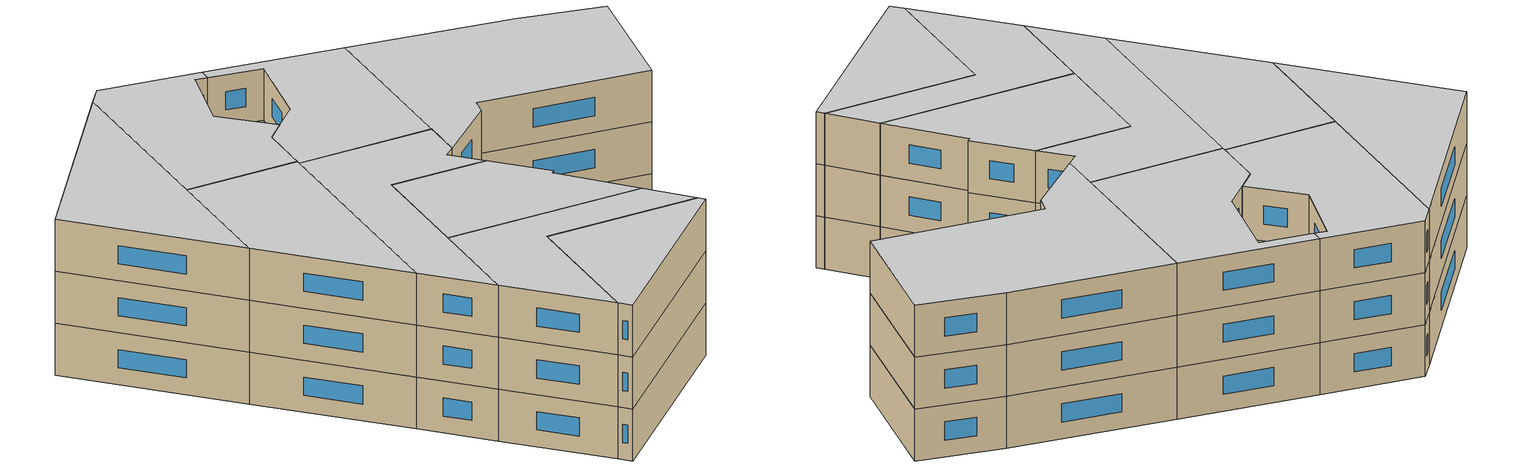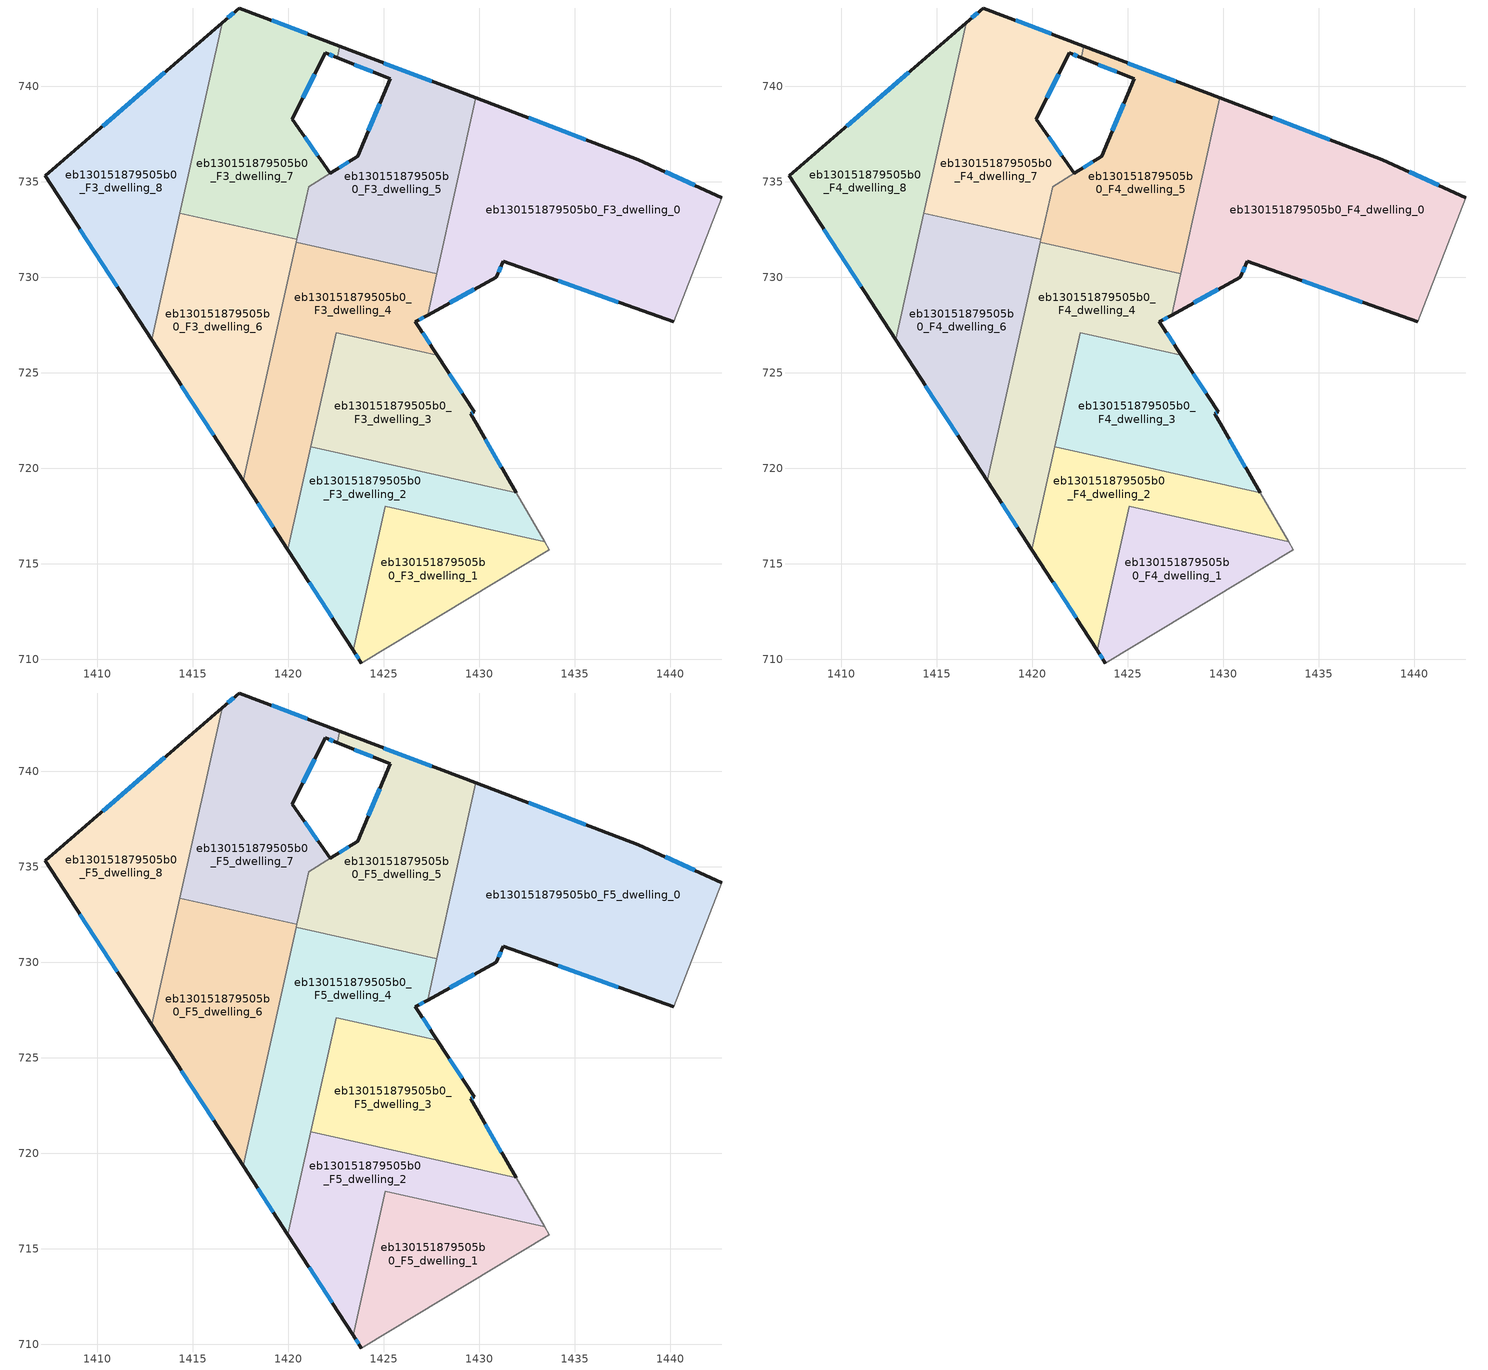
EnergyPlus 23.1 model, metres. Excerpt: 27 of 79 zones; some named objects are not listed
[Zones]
eb130151879505b0_F3_dwelling_0
 floor to eb130151879505b0_F2_dwelling_0 (EU_floor_Construction): 1442.69,734.17 1440.18,727.68 1431.26,730.83 1430.91,730.01 1427.3,728.02 1429.83,739.39 1438.32,736.16 z9
 wall outside (EU_wall_Construction): 1427.3,728.02 1430.91,730.01 1431.26,730.83 1440.18,727.68 / 1442.69,734.17 1438.32,736.16 1429.83,739.39 z9:12
 wall adiabatic (EU_wall_Construction): 1440.18,727.68 1442.69,734.17 z9:12
 wall to eb130151879505b0_F3_dwelling_5 (EU_wall_Construction): 1429.83,739.39 1427.78,730.19 z9:12
 wall to eb130151879505b0_F3_dwelling_4 (EU_wall_Construction): 1427.78,730.19 1427.3,728.02 z9:12
 window (EU_Window_Construction): 1431.02,730.27 1431.14,730.56 / 1428.47,728.66 1429.74,729.36 / 1435.57,737.2 1432.58,738.34 / 1441.28,734.81 1439.74,735.51 / 1434.15,729.81 1437.28,728.7 z9.97:11.03
eb130151879505b0_F3_dwelling_1
 floor to eb130151879505b0_F2_dwelling_1 (EU_floor_Construction): 1433.44,716.15 1433.68,715.75 1423.83,709.81 1423.41,710.47 1425.08,718 z9
 wall outside (EU_wall_Construction): 1423.41,710.47 1423.83,709.81 z9:12
 wall to eb130151879505b0_F3_dwelling_2 (EU_wall_Construction): 1433.44,716.15 1425.08,718 1423.41,710.47 z9:12
 wall adiabatic (EU_wall_Construction): 1423.83,709.81 1433.68,715.75 1433.44,716.15 z9:12
 window (EU_Window_Construction): 1423.55,710.25 1423.7,710.02 z9.97:11.03
eb130151879505b0_F3_dwelling_2
 floor to eb130151879505b0_F2_dwelling_2 (EU_floor_Construction): 1431.94,718.73 1433.44,716.15 1425.08,718 1423.41,710.47 1419.98,715.74 1421.18,721.12 z9
 wall outside (EU_wall_Construction): 1419.98,715.74 1423.41,710.47 z9:12
 wall to eb130151879505b0_F3_dwelling_3 (EU_wall_Construction): 1431.94,718.73 1421.18,721.12 z9:12
 wall adiabatic (EU_wall_Construction): 1433.44,716.15 1431.94,718.73 z9:12
 wall to eb130151879505b0_F3_dwelling_4 (EU_wall_Construction): 1421.18,721.12 1419.98,715.74 z9:12
 window (EU_Window_Construction): 1421.09,714.03 1422.3,712.18 z9.97:11.03
eb130151879505b0_F3_dwelling_3
 floor to eb130151879505b0_F2_dwelling_3 (EU_floor_Construction): 1427.8,725.92 1429.73,722.96 1429.55,722.85 1431.94,718.73 1421.18,721.12 1422.51,727.1 1426.88,726.13 z9
 wall outside (EU_wall_Construction): 1431.94,718.73 1429.55,722.85 1429.73,722.96 1427.8,725.92 z9:12
 wall to eb130151879505b0_F3_dwelling_4 (EU_wall_Construction): 1427.8,725.93 1426.88,726.13 1422.51,727.1 1421.18,721.12 z9:12
 window (EU_Window_Construction): 1429.11,723.92 1428.43,724.96 / 1429.61,722.88 1429.67,722.92 / 1431.16,720.06 1430.32,721.51 z9.97:11.03
eb130151879505b0_F3_dwelling_4
 floor to eb130151879505b0_F2_dwelling_4 (EU_floor_Construction): 1427.79,730.19 1427.3,728.02 1426.67,727.67 1427.8,725.93 1422.51,727.1 1419.98,715.74 1417.65,719.34 1420.42,731.82 z9
 wall outside (EU_wall_Construction): 1417.65,719.34 1419.98,715.74 / 1427.8,725.93 1426.67,727.67 1427.3,728.02 z9:12
 wall to eb130151879505b0_F3_dwelling_5 (EU_wall_Construction): 1427.79,730.19 1420.42,731.82 z9:12
 wall to eb130151879505b0_F3_dwelling_6 (EU_wall_Construction): 1420.42,731.82 1417.65,719.34 z9:12
 window (EU_Window_Construction): 1418.41,718.17 1419.23,716.91 / 1426.87,727.78 1427.1,727.9 / 1427.43,726.49 1427.03,727.1 z9.97:11.03
eb130151879505b0_F3_dwelling_5
 floor to eb130151879505b0_F2_dwelling_5 (EU_floor_Construction): 1429.83,739.39 1427.79,730.19 1420.42,731.82 1421.07,734.74 1423.65,736.35 1425.33,740.4 1422.57,741.5 1422.7,742.09 z9
 wall outside (EU_wall_Construction): 1422.57,741.5 1425.33,740.4 1423.65,736.35 1422.21,735.45 / 1429.83,739.39 1422.7,742.09 z9:12
 wall to eb130151879505b0_F3_dwelling_7 (EU_wall_Construction): 1422.7,742.09 1422.57,741.5 / 1422.21,735.45 1421.07,734.74 1420.56,732.43 / 1420.56,732.42 1420.46,732 z9:12
 wall to eb130151879505b0_F3_dwelling_6 (EU_wall_Construction): 1420.46,732 1420.42,731.82 z9:12
 window (EU_Window_Construction): 1424.79,739.08 1424.19,737.66 / 1423.47,741.14 1424.44,740.75 / 1427.52,740.26 1425.01,741.22 / 1423.18,736.06 1422.67,735.74 z9.97:11.03
eb130151879505b0_F3_dwelling_6
 floor to eb130151879505b0_F2_dwelling_6 (EU_floor_Construction): 1420.46,732 1417.65,719.34 1412.86,726.72 1414.33,733.36 z9
 wall outside (EU_wall_Construction): 1412.86,726.72 1417.65,719.34 z9:12
 wall to eb130151879505b0_F3_dwelling_7 (EU_wall_Construction): 1420.46,732 1414.33,733.36 z9:12
 wall to eb130151879505b0_F3_dwelling_8 (EU_wall_Construction): 1414.33,733.36 1412.86,726.72 z9:12
 window (EU_Window_Construction): 1414.41,724.33 1416.1,721.73 z9.97:11.03
eb130151879505b0_F3_dwelling_7
 floor to eb130151879505b0_F2_dwelling_7 (EU_floor_Construction): 1422.7,742.09 1422.57,741.5 1421.94,741.75 1420.22,738.27 1422.2,735.45 1421.07,734.74 1420.46,732 1414.33,733.36 1416.54,743.32 1417.44,744.1 z9
 wall outside (EU_wall_Construction): 1422.7,742.09 1417.44,744.1 1416.54,743.32 / 1422.2,735.45 1420.22,738.27 1421.94,741.75 1422.57,741.5 z9:12
 wall to eb130151879505b0_F3_dwelling_8 (EU_wall_Construction): 1416.54,743.32 1414.33,733.36 z9:12
 window (EU_Window_Construction): 1417.15,743.85 1416.83,743.57 / 1420.99,742.74 1419.14,743.45 / 1422.14,741.67 1422.36,741.58 / 1420.77,739.4 1421.38,740.62 / 1421.56,736.36 1420.86,737.35 z9.97:11.03
eb130151879505b0_F3_dwelling_8
 floor to eb130151879505b0_F2_dwelling_8 (EU_floor_Construction): 1416.54,743.32 1412.86,726.72 1407.29,735.31 z9
 wall outside (EU_wall_Construction): 1416.54,743.32 1407.29,735.31 1412.86,726.72 z9:12
 window (EU_Window_Construction): 1409.09,732.52 1411.05,729.51 / 1413.54,740.72 1410.29,737.91 z9.97:11.03
eb130151879505b0_F4_dwelling_0
 floor to eb130151879505b0_F3_dwelling_0 (EU_floor_Construction): 1442.69,734.17 1440.18,727.68 1431.26,730.83 1430.91,730.01 1427.3,728.02 1429.83,739.39 1438.32,736.16 z12
 wall outside (EU_wall_Construction): 1427.3,728.02 1430.91,730.01 1431.26,730.83 1440.18,727.68 / 1442.69,734.17 1438.32,736.16 1429.83,739.39 z12:15
 wall adiabatic (EU_wall_Construction): 1440.18,727.68 1442.69,734.17 z12:15
 wall to eb130151879505b0_F4_dwelling_5 (EU_wall_Construction): 1429.83,739.39 1427.78,730.19 z12:15
 wall to eb130151879505b0_F4_dwelling_4 (EU_wall_Construction): 1427.78,730.19 1427.3,728.02 z12:15
 window (EU_Window_Construction): 1431.02,730.27 1431.14,730.56 / 1428.47,728.66 1429.74,729.36 / 1435.57,737.2 1432.58,738.34 / 1441.28,734.81 1439.74,735.51 / 1434.15,729.81 1437.28,728.7 z12.97:14.03
eb130151879505b0_F4_dwelling_1
 floor to eb130151879505b0_F3_dwelling_1 (EU_floor_Construction): 1433.44,716.15 1433.68,715.75 1423.83,709.81 1423.41,710.47 1425.08,718 z12
 wall outside (EU_wall_Construction): 1423.41,710.47 1423.83,709.81 z12:15
 wall to eb130151879505b0_F4_dwelling_2 (EU_wall_Construction): 1433.44,716.15 1425.08,718 1423.41,710.47 z12:15
 wall adiabatic (EU_wall_Construction): 1423.83,709.81 1433.68,715.75 1433.44,716.15 z12:15
 window (EU_Window_Construction): 1423.55,710.25 1423.7,710.02 z12.97:14.03
eb130151879505b0_F4_dwelling_2
 floor to eb130151879505b0_F3_dwelling_2 (EU_floor_Construction): 1431.94,718.73 1433.44,716.15 1425.08,718 1423.41,710.47 1419.98,715.74 1421.18,721.12 z12
 wall outside (EU_wall_Construction): 1419.98,715.74 1423.41,710.47 z12:15
 wall to eb130151879505b0_F4_dwelling_3 (EU_wall_Construction): 1431.94,718.73 1421.18,721.12 z12:15
 wall adiabatic (EU_wall_Construction): 1433.44,716.15 1431.94,718.73 z12:15
 wall to eb130151879505b0_F4_dwelling_4 (EU_wall_Construction): 1421.18,721.12 1419.98,715.74 z12:15
 window (EU_Window_Construction): 1421.09,714.03 1422.3,712.18 z12.97:14.03
eb130151879505b0_F4_dwelling_3
 floor to eb130151879505b0_F3_dwelling_3 (EU_floor_Construction): 1427.8,725.92 1429.73,722.96 1429.55,722.85 1431.94,718.73 1421.18,721.12 1422.51,727.1 1426.88,726.13 z12
 wall outside (EU_wall_Construction): 1431.94,718.73 1429.55,722.85 1429.73,722.96 1427.8,725.92 z12:15
 wall to eb130151879505b0_F4_dwelling_4 (EU_wall_Construction): 1427.8,725.93 1426.88,726.13 1422.51,727.1 1421.18,721.12 z12:15
 window (EU_Window_Construction): 1429.11,723.92 1428.43,724.96 / 1429.61,722.88 1429.67,722.92 / 1431.16,720.06 1430.32,721.51 z12.97:14.03
eb130151879505b0_F4_dwelling_4
 floor to eb130151879505b0_F3_dwelling_4 (EU_floor_Construction): 1427.79,730.19 1427.3,728.02 1426.67,727.67 1427.8,725.93 1422.51,727.1 1419.98,715.74 1417.65,719.34 1420.42,731.82 z12
 wall outside (EU_wall_Construction): 1417.65,719.34 1419.98,715.74 / 1427.8,725.93 1426.67,727.67 1427.3,728.02 z12:15
 wall to eb130151879505b0_F4_dwelling_5 (EU_wall_Construction): 1427.79,730.19 1420.42,731.82 z12:15
 wall to eb130151879505b0_F4_dwelling_6 (EU_wall_Construction): 1420.42,731.82 1417.65,719.34 z12:15
 window (EU_Window_Construction): 1418.41,718.17 1419.23,716.91 / 1426.87,727.78 1427.1,727.9 / 1427.43,726.49 1427.03,727.1 z12.97:14.03
eb130151879505b0_F4_dwelling_5
 floor to eb130151879505b0_F3_dwelling_5 (EU_floor_Construction): 1429.83,739.39 1427.79,730.19 1420.42,731.82 1421.07,734.74 1423.65,736.35 1425.33,740.4 1422.57,741.5 1422.7,742.09 z12
 wall outside (EU_wall_Construction): 1422.57,741.5 1425.33,740.4 1423.65,736.35 1422.21,735.45 / 1429.83,739.39 1422.7,742.09 z12:15
 wall to eb130151879505b0_F4_dwelling_7 (EU_wall_Construction): 1422.7,742.09 1422.57,741.5 / 1422.21,735.45 1421.07,734.74 1420.56,732.43 / 1420.56,732.42 1420.46,732 z12:15
 wall to eb130151879505b0_F4_dwelling_6 (EU_wall_Construction): 1420.46,732 1420.42,731.82 z12:15
 window (EU_Window_Construction): 1424.79,739.08 1424.19,737.66 / 1423.47,741.14 1424.44,740.75 / 1427.52,740.26 1425.01,741.22 / 1423.18,736.06 1422.67,735.74 z12.97:14.03
eb130151879505b0_F4_dwelling_6
 floor to eb130151879505b0_F3_dwelling_6 (EU_floor_Construction): 1420.46,732 1417.65,719.34 1412.86,726.72 1414.33,733.36 z12
 wall outside (EU_wall_Construction): 1412.86,726.72 1417.65,719.34 z12:15
 wall to eb130151879505b0_F4_dwelling_7 (EU_wall_Construction): 1420.46,732 1414.33,733.36 z12:15
 wall to eb130151879505b0_F4_dwelling_8 (EU_wall_Construction): 1414.33,733.36 1412.86,726.72 z12:15
 window (EU_Window_Construction): 1414.41,724.33 1416.1,721.73 z12.97:14.03
eb130151879505b0_F4_dwelling_7
 floor to eb130151879505b0_F3_dwelling_7 (EU_floor_Construction): 1422.7,742.09 1422.57,741.5 1421.94,741.75 1420.22,738.27 1422.2,735.45 1421.07,734.74 1420.46,732 1414.33,733.36 1416.54,743.32 1417.44,744.1 z12
 wall outside (EU_wall_Construction): 1422.7,742.09 1417.44,744.1 1416.54,743.32 / 1422.2,735.45 1420.22,738.27 1421.94,741.75 1422.57,741.5 z12:15
 wall to eb130151879505b0_F4_dwelling_8 (EU_wall_Construction): 1416.54,743.32 1414.33,733.36 z12:15
 window (EU_Window_Construction): 1417.15,743.85 1416.83,743.57 / 1420.99,742.74 1419.14,743.45 / 1422.14,741.67 1422.36,741.58 / 1420.77,739.4 1421.38,740.62 / 1421.56,736.36 1420.86,737.35 z12.97:14.03
eb130151879505b0_F4_dwelling_8
 floor to eb130151879505b0_F3_dwelling_8 (EU_floor_Construction): 1416.54,743.32 1412.86,726.72 1407.29,735.31 z12
 wall outside (EU_wall_Construction): 1416.54,743.32 1407.29,735.31 1412.86,726.72 z12:15
 window (EU_Window_Construction): 1409.09,732.52 1411.05,729.51 / 1413.54,740.72 1410.29,737.91 z12.97:14.03
eb130151879505b0_F5_dwelling_0
 floor to eb130151879505b0_F4_dwelling_0 (EU_floor_Construction): 1442.69,734.17 1440.18,727.68 1431.26,730.83 1430.91,730.01 1427.3,728.02 1429.83,739.39 1438.32,736.16 z15
 wall outside (EU_wall_Construction): 1427.3,728.02 1430.91,730.01 1431.26,730.83 1440.18,727.68 / 1442.69,734.17 1438.32,736.16 1429.83,739.39 z15:18
 wall adiabatic (EU_wall_Construction): 1440.18,727.68 1442.69,734.17 z15:18
 wall to eb130151879505b0_F5_dwelling_5 (EU_wall_Construction): 1429.83,739.39 1427.78,730.19 z15:18
 wall to eb130151879505b0_F5_dwelling_4 (EU_wall_Construction): 1427.78,730.19 1427.3,728.02 z15:18
 window (EU_Window_Construction): 1431.02,730.27 1431.14,730.56 / 1428.47,728.66 1429.74,729.36 / 1435.57,737.2 1432.58,738.34 / 1441.28,734.81 1439.74,735.51 / 1434.15,729.81 1437.28,728.7 z15.97:17.03
 ceiling to eb130151879505b0_F6_dwelling_0 (EU_floor_Construction): 1440.18,727.68 1442.69,734.17 1438.32,736.16 1429.83,739.39 1427.3,728.02 1430.91,730.01 1431.26,730.83 z18
eb130151879505b0_F5_dwelling_1
 floor to eb130151879505b0_F4_dwelling_1 (EU_floor_Construction): 1433.44,716.15 1433.68,715.75 1423.83,709.81 1423.41,710.47 1425.08,718 z15
 wall outside (EU_wall_Construction): 1423.41,710.47 1423.83,709.81 z15:18
 wall to eb130151879505b0_F5_dwelling_2 (EU_wall_Construction): 1433.44,716.15 1425.08,718 1423.41,710.47 z15:18
 wall adiabatic (EU_wall_Construction): 1423.83,709.81 1433.68,715.75 1433.44,716.15 z15:18
 window (EU_Window_Construction): 1423.55,710.25 1423.7,710.02 z15.97:17.03
 ceiling to eb130151879505b0_F6_dwelling_1 (EU_floor_Construction): 1433.68,715.75 1433.44,716.15 1425.08,718 1423.41,710.47 1423.83,709.81 z18
eb130151879505b0_F5_dwelling_2
 floor to eb130151879505b0_F4_dwelling_2 (EU_floor_Construction): 1431.94,718.73 1433.44,716.15 1425.08,718 1423.41,710.47 1419.98,715.74 1421.18,721.12 z15
 wall outside (EU_wall_Construction): 1419.98,715.74 1423.41,710.47 z15:18
 wall to eb130151879505b0_F5_dwelling_3 (EU_wall_Construction): 1431.94,718.73 1421.18,721.12 z15:18
 wall adiabatic (EU_wall_Construction): 1433.44,716.15 1431.94,718.73 z15:18
 wall to eb130151879505b0_F5_dwelling_4 (EU_wall_Construction): 1421.18,721.12 1419.98,715.74 z15:18
 window (EU_Window_Construction): 1421.09,714.03 1422.3,712.18 z15.97:17.03
 ceiling to eb130151879505b0_F6_dwelling_2 (EU_floor_Construction): 1433.44,716.15 1431.94,718.73 1421.18,721.12 1419.98,715.74 1423.41,710.47 1425.08,718 z18
eb130151879505b0_F5_dwelling_3
 floor to eb130151879505b0_F4_dwelling_3 (EU_floor_Construction): 1427.8,725.92 1429.73,722.96 1429.55,722.85 1431.94,718.73 1421.18,721.12 1422.51,727.1 1426.88,726.13 z15
 wall outside (EU_wall_Construction): 1431.94,718.73 1429.55,722.85 1429.73,722.96 1427.8,725.92 z15:18
 wall to eb130151879505b0_F5_dwelling_4 (EU_wall_Construction): 1427.8,725.93 1426.88,726.13 1422.51,727.1 1421.18,721.12 z15:18
 window (EU_Window_Construction): 1429.11,723.92 1428.43,724.96 / 1429.61,722.88 1429.67,722.92 / 1431.16,720.06 1430.32,721.51 z15.97:17.03
 ceiling to eb130151879505b0_F6_dwelling_3 (EU_floor_Construction): 1431.94,718.73 1429.55,722.85 1429.73,722.96 1427.8,725.92 1426.88,726.13 1422.51,727.1 1421.18,721.12 z18
eb130151879505b0_F5_dwelling_4
 floor to eb130151879505b0_F4_dwelling_4 (EU_floor_Construction): 1427.79,730.19 1427.3,728.02 1426.67,727.67 1427.8,725.93 1422.51,727.1 1419.98,715.74 1417.65,719.34 1420.42,731.82 z15
 wall outside (EU_wall_Construction): 1417.65,719.34 1419.98,715.74 / 1427.8,725.93 1426.67,727.67 1427.3,728.02 z15:18
 wall to eb130151879505b0_F5_dwelling_5 (EU_wall_Construction): 1427.79,730.19 1420.42,731.82 z15:18
 wall to eb130151879505b0_F5_dwelling_6 (EU_wall_Construction): 1420.42,731.82 1417.65,719.34 z15:18
 window (EU_Window_Construction): 1418.41,718.17 1419.23,716.91 / 1426.87,727.78 1427.1,727.9 / 1427.43,726.49 1427.03,727.1 z15.97:17.03
 ceiling to eb130151879505b0_F6_dwelling_4 (EU_floor_Construction): 1419.98,715.74 1422.51,727.1 1427.8,725.93 1426.67,727.67 1427.3,728.02 1427.79,730.19 1420.42,731.82 1417.65,719.34 z18
eb130151879505b0_F5_dwelling_5
 floor to eb130151879505b0_F4_dwelling_5 (EU_floor_Construction): 1429.83,739.39 1427.79,730.19 1420.42,731.82 1421.07,734.74 1423.65,736.35 1425.33,740.4 1422.57,741.5 1422.7,742.09 z15
 wall outside (EU_wall_Construction): 1422.57,741.5 1425.33,740.4 1423.65,736.35 1422.21,735.45 / 1429.83,739.39 1422.7,742.09 z15:18
 wall to eb130151879505b0_F5_dwelling_7 (EU_wall_Construction): 1422.7,742.09 1422.57,741.5 / 1422.21,735.45 1421.07,734.74 1420.56,732.43 / 1420.56,732.42 1420.46,732 z15:18
 wall to eb130151879505b0_F5_dwelling_6 (EU_wall_Construction): 1420.46,732 1420.42,731.82 z15:18
 window (EU_Window_Construction): 1424.79,739.08 1424.19,737.66 / 1423.47,741.14 1424.44,740.75 / 1427.52,740.26 1425.01,741.22 / 1423.18,736.06 1422.67,735.74 z15.97:17.03
 ceiling to eb130151879505b0_F6_dwelling_5 (EU_floor_Construction): 1427.79,730.19 1429.83,739.39 1422.7,742.09 1422.57,741.5 1425.33,740.4 1423.65,736.35 1421.07,734.74 1420.42,731.82 z18
eb130151879505b0_F5_dwelling_6
 floor to eb130151879505b0_F4_dwelling_6 (EU_floor_Construction): 1420.46,732 1417.65,719.34 1412.86,726.72 1414.33,733.36 z15
 wall outside (EU_wall_Construction): 1412.86,726.72 1417.65,719.34 z15:18
 wall to eb130151879505b0_F5_dwelling_7 (EU_wall_Construction): 1420.46,732 1414.33,733.36 z15:18
 wall to eb130151879505b0_F5_dwelling_8 (EU_wall_Construction): 1414.33,733.36 1412.86,726.72 z15:18
 window (EU_Window_Construction): 1414.41,724.33 1416.1,721.73 z15.97:17.03
 ceiling to eb130151879505b0_F6_dwelling_6 (EU_floor_Construction): 1417.65,719.34 1420.46,732 1414.33,733.36 1412.86,726.72 z18
eb130151879505b0_F5_dwelling_7
 floor to eb130151879505b0_F4_dwelling_7 (EU_floor_Construction): 1422.7,742.09 1422.57,741.5 1421.94,741.75 1420.22,738.27 1422.2,735.45 1421.07,734.74 1420.46,732 1414.33,733.36 1416.54,743.32 1417.44,744.1 z15
 wall outside (EU_wall_Construction): 1422.7,742.09 1417.44,744.1 1416.54,743.32 / 1422.2,735.45 1420.22,738.27 1421.94,741.75 1422.57,741.5 z15:18
 wall to eb130151879505b0_F5_dwelling_8 (EU_wall_Construction): 1416.54,743.32 1414.33,733.36 z15:18
 window (EU_Window_Construction): 1417.15,743.85 1416.83,743.57 / 1420.99,742.74 1419.14,743.45 / 1422.14,741.67 1422.36,741.58 / 1420.77,739.4 1421.38,740.62 / 1421.56,736.36 1420.86,737.35 z15.97:17.03
 ceiling to eb130151879505b0_F6_dwelling_7 (EU_floor_Construction): 1420.46,732 1421.07,734.74 1422.2,735.45 1420.22,738.27 1421.94,741.75 1422.57,741.5 1422.7,742.09 1417.44,744.1 1416.54,743.32 1414.33,733.36 z18
eb130151879505b0_F5_dwelling_8
 floor to eb130151879505b0_F4_dwelling_8 (EU_floor_Construction): 1416.54,743.32 1412.86,726.72 1407.29,735.31 z15
 wall outside (EU_wall_Construction): 1416.54,743.32 1407.29,735.31 1412.86,726.72 z15:18
 window (EU_Window_Construction): 1409.09,732.52 1411.05,729.51 / 1413.54,740.72 1410.29,737.91 z15.97:17.03
 ceiling to eb130151879505b0_F6_dwelling_8 (EU_floor_Construction): 1412.86,726.72 1416.54,743.32 1407.29,735.31 z18
[Building]
EU S2 Campaign: North Axis=0; Terrain=City; Solar Distribution=FullExterior
[Site:Location]
Bologna: Latitude=44.5; Longitude=11.25; Time Zone=1; Elevation=37
[SizingPeriod:WeatherFileDays]
AnnualSizingPeriod: Begin Month=1; Begin Day of Month=1; End Month=12; End Day of Month=31; Day of Week for Start Day=Monday; Use Weather File Daylight Saving Period=No; Use Weather File Rain and Snow Indicators=No
[MATERIAL]
EU_InternalMass_Material: Roughness=MediumRough; Thickness=0.1; Conductivity=1; Density=1800; Specific Heat=900; Thermal Absorptance=0.9; Solar Absorptance=0.7; Visible Absorptance=0.7
[MATERIAL:NOMASS] Roughness=MediumRough; Thermal Absorptance=0.9; Solar Absorptance=0.7; Visible Absorptance=0.7
Name | Thermal Resistance
EU_wall_NoMass | 0.779417
EU_floor_NoMass | 0.588222
[WINDOWMATERIAL:SIMPLEGLAZINGSYSTEM]
EU_Window_SimpleGlazing: UFactor=5.16242; Solar Heat Gain Coefficient=0.85; Visible Transmittance=0.85
[CONSTRUCTION]
EU_wall_Construction: EU_wall_NoMass
EU_floor_Construction: EU_floor_NoMass
EU_Window_Construction: EU_Window_SimpleGlazing
EU_InternalMass_Construction: EU_InternalMass_Material
[ZONE] Type=1; Multiplier=1; Ceiling Height=autocalculate; Floor Area=autocalculate; Part of Total Floor Area=Yes
Name | Volume
eb130151879505b0_F3_dwelling_0; eb130151879505b0_F4_dwelling_0; eb130151879505b0_F5_dwelling_0 | 317.125
eb130151879505b0_F3_dwelling_1; eb130151879505b0_F4_dwelling_1; eb130151879505b0_F5_dwelling_1 | 120.713
eb130151879505b0_F3_dwelling_2; eb130151879505b0_F4_dwelling_2; eb130151879505b0_F5_dwelling_2 | 153.415
eb130151879505b0_F3_dwelling_3; eb130151879505b0_F4_dwelling_3; eb130151879505b0_F5_dwelling_3 | 152.146
eb130151879505b0_F3_dwelling_4; eb130151879505b0_F4_dwelling_4; eb130151879505b0_F5_dwelling_4 | 187.494
eb130151879505b0_F3_dwelling_5; eb130151879505b0_F4_dwelling_5; eb130151879505b0_F5_dwelling_5 | 183.571
eb130151879505b0_F3_dwelling_6; eb130151879505b0_F4_dwelling_6; eb130151879505b0_F5_dwelling_6 | 186.188
eb130151879505b0_F3_dwelling_7; eb130151879505b0_F4_dwelling_7; eb130151879505b0_F5_dwelling_7 | 188.76
eb130151879505b0_F3_dwelling_8; eb130151879505b0_F4_dwelling_8; eb130151879505b0_F5_dwelling_8 | 186.178
[INTERNALMASS] Construction=EU_InternalMass_Construction
Name | Zone or ZoneList | Surface Area
eb130151879505b0_F3_dwelling_0_EU_InternalMass | eb130151879505b0_F3_dwelling_0 | 105.709
eb130151879505b0_F3_dwelling_1_EU_InternalMass | eb130151879505b0_F3_dwelling_1 | 40.2393
eb130151879505b0_F3_dwelling_2_EU_InternalMass | eb130151879505b0_F3_dwelling_2 | 51.1395
eb130151879505b0_F3_dwelling_3_EU_InternalMass | eb130151879505b0_F3_dwelling_3 | 50.7168
eb130151879505b0_F3_dwelling_4_EU_InternalMass | eb130151879505b0_F3_dwelling_4 | 62.4978
eb130151879505b0_F3_dwelling_5_EU_InternalMass | eb130151879505b0_F3_dwelling_5 | 61.193
eb130151879505b0_F3_dwelling_6_EU_InternalMass | eb130151879505b0_F3_dwelling_6 | 62.0634
eb130151879505b0_F3_dwelling_7_EU_InternalMass | eb130151879505b0_F3_dwelling_7 | 62.9217
eb130151879505b0_F3_dwelling_8_EU_InternalMass | eb130151879505b0_F3_dwelling_8 | 62.0596
eb130151879505b0_F4_dwelling_0_EU_InternalMass | eb130151879505b0_F4_dwelling_0 | 105.709
eb130151879505b0_F4_dwelling_1_EU_InternalMass | eb130151879505b0_F4_dwelling_1 | 40.2393
eb130151879505b0_F4_dwelling_2_EU_InternalMass | eb130151879505b0_F4_dwelling_2 | 51.1395
eb130151879505b0_F4_dwelling_3_EU_InternalMass | eb130151879505b0_F4_dwelling_3 | 50.7168
eb130151879505b0_F4_dwelling_4_EU_InternalMass | eb130151879505b0_F4_dwelling_4 | 62.4978
eb130151879505b0_F4_dwelling_5_EU_InternalMass | eb130151879505b0_F4_dwelling_5 | 61.193
eb130151879505b0_F4_dwelling_6_EU_InternalMass | eb130151879505b0_F4_dwelling_6 | 62.0634
eb130151879505b0_F4_dwelling_7_EU_InternalMass | eb130151879505b0_F4_dwelling_7 | 62.9217
eb130151879505b0_F4_dwelling_8_EU_InternalMass | eb130151879505b0_F4_dwelling_8 | 62.0596
eb130151879505b0_F5_dwelling_0_EU_InternalMass | eb130151879505b0_F5_dwelling_0 | 105.709
eb130151879505b0_F5_dwelling_1_EU_InternalMass | eb130151879505b0_F5_dwelling_1 | 40.2393
eb130151879505b0_F5_dwelling_2_EU_InternalMass | eb130151879505b0_F5_dwelling_2 | 51.1395
eb130151879505b0_F5_dwelling_3_EU_InternalMass | eb130151879505b0_F5_dwelling_3 | 50.7168
eb130151879505b0_F5_dwelling_4_EU_InternalMass | eb130151879505b0_F5_dwelling_4 | 62.4978
eb130151879505b0_F5_dwelling_5_EU_InternalMass | eb130151879505b0_F5_dwelling_5 | 61.193
eb130151879505b0_F5_dwelling_6_EU_InternalMass | eb130151879505b0_F5_dwelling_6 | 62.0634
eb130151879505b0_F5_dwelling_7_EU_InternalMass | eb130151879505b0_F5_dwelling_7 | 62.9217
eb130151879505b0_F5_dwelling_8_EU_InternalMass | eb130151879505b0_F5_dwelling_8 | 62.0596
[OTHEREQUIPMENT] Fuel Type=Electricity; Design Level Calculation Method=Watts/Area; Power per Zone Floor Area=1; Fraction Latent=0; Fraction Radiant=0; Fraction Lost=0; Carbon Dioxide Generation Rate=0; EndUse Subcategory=EU_Step8_InternalGains
Name | Zone or ZoneList or Space or SpaceList | Schedule
EU_Step8_InternalGain_eb130151879505b0_F3_dwelling_0_f000 | eb130151879505b0_F3_dwelling_0 | EU_Step8_GainSchedule_eb130151879505b0_F3_dwelling_0_f000
EU_Step8_InternalGain_eb130151879505b0_F3_dwelling_1_f000 | eb130151879505b0_F3_dwelling_1 | EU_Step8_GainSchedule_eb130151879505b0_F3_dwelling_1_f000
EU_Step8_InternalGain_eb130151879505b0_F3_dwelling_2_f000 | eb130151879505b0_F3_dwelling_2 | EU_Step8_GainSchedule_eb130151879505b0_F3_dwelling_2_f000
EU_Step8_InternalGain_eb130151879505b0_F3_dwelling_3_f000 | eb130151879505b0_F3_dwelling_3 | EU_Step8_GainSchedule_eb130151879505b0_F3_dwelling_3_f000
EU_Step8_InternalGain_eb130151879505b0_F3_dwelling_4_f000 | eb130151879505b0_F3_dwelling_4 | EU_Step8_GainSchedule_eb130151879505b0_F3_dwelling_4_f000
EU_Step8_InternalGain_eb130151879505b0_F3_dwelling_5_f000 | eb130151879505b0_F3_dwelling_5 | EU_Step8_GainSchedule_eb130151879505b0_F3_dwelling_5_f000
EU_Step8_InternalGain_eb130151879505b0_F3_dwelling_6_f000 | eb130151879505b0_F3_dwelling_6 | EU_Step8_GainSchedule_eb130151879505b0_F3_dwelling_6_f000
EU_Step8_InternalGain_eb130151879505b0_F3_dwelling_7_f000 | eb130151879505b0_F3_dwelling_7 | EU_Step8_GainSchedule_eb130151879505b0_F3_dwelling_7_f000
EU_Step8_InternalGain_eb130151879505b0_F3_dwelling_8_f000 | eb130151879505b0_F3_dwelling_8 | EU_Step8_GainSchedule_eb130151879505b0_F3_dwelling_8_f000
EU_Step8_InternalGain_eb130151879505b0_F4_dwelling_0_f000 | eb130151879505b0_F4_dwelling_0 | EU_Step8_GainSchedule_eb130151879505b0_F4_dwelling_0_f000
EU_Step8_InternalGain_eb130151879505b0_F4_dwelling_1_f000 | eb130151879505b0_F4_dwelling_1 | EU_Step8_GainSchedule_eb130151879505b0_F4_dwelling_1_f000
EU_Step8_InternalGain_eb130151879505b0_F4_dwelling_2_f000 | eb130151879505b0_F4_dwelling_2 | EU_Step8_GainSchedule_eb130151879505b0_F4_dwelling_2_f000
EU_Step8_InternalGain_eb130151879505b0_F4_dwelling_3_f000 | eb130151879505b0_F4_dwelling_3 | EU_Step8_GainSchedule_eb130151879505b0_F4_dwelling_3_f000
EU_Step8_InternalGain_eb130151879505b0_F4_dwelling_4_f000 | eb130151879505b0_F4_dwelling_4 | EU_Step8_GainSchedule_eb130151879505b0_F4_dwelling_4_f000
EU_Step8_InternalGain_eb130151879505b0_F4_dwelling_5_f000 | eb130151879505b0_F4_dwelling_5 | EU_Step8_GainSchedule_eb130151879505b0_F4_dwelling_5_f000
EU_Step8_InternalGain_eb130151879505b0_F4_dwelling_6_f000 | eb130151879505b0_F4_dwelling_6 | EU_Step8_GainSchedule_eb130151879505b0_F4_dwelling_6_f000
EU_Step8_InternalGain_eb130151879505b0_F4_dwelling_7_f000 | eb130151879505b0_F4_dwelling_7 | EU_Step8_GainSchedule_eb130151879505b0_F4_dwelling_7_f000
EU_Step8_InternalGain_eb130151879505b0_F4_dwelling_8_f000 | eb130151879505b0_F4_dwelling_8 | EU_Step8_GainSchedule_eb130151879505b0_F4_dwelling_8_f000
EU_Step8_InternalGain_eb130151879505b0_F5_dwelling_0_f000 | eb130151879505b0_F5_dwelling_0 | EU_Step8_GainSchedule_eb130151879505b0_F5_dwelling_0_f000
EU_Step8_InternalGain_eb130151879505b0_F5_dwelling_1_f000 | eb130151879505b0_F5_dwelling_1 | EU_Step8_GainSchedule_eb130151879505b0_F5_dwelling_1_f000
EU_Step8_InternalGain_eb130151879505b0_F5_dwelling_2_f000 | eb130151879505b0_F5_dwelling_2 | EU_Step8_GainSchedule_eb130151879505b0_F5_dwelling_2_f000
EU_Step8_InternalGain_eb130151879505b0_F5_dwelling_3_f000 | eb130151879505b0_F5_dwelling_3 | EU_Step8_GainSchedule_eb130151879505b0_F5_dwelling_3_f000
EU_Step8_InternalGain_eb130151879505b0_F5_dwelling_4_f000 | eb130151879505b0_F5_dwelling_4 | EU_Step8_GainSchedule_eb130151879505b0_F5_dwelling_4_f000
EU_Step8_InternalGain_eb130151879505b0_F5_dwelling_5_f000 | eb130151879505b0_F5_dwelling_5 | EU_Step8_GainSchedule_eb130151879505b0_F5_dwelling_5_f000
EU_Step8_InternalGain_eb130151879505b0_F5_dwelling_6_f000 | eb130151879505b0_F5_dwelling_6 | EU_Step8_GainSchedule_eb130151879505b0_F5_dwelling_6_f000
EU_Step8_InternalGain_eb130151879505b0_F5_dwelling_7_f000 | eb130151879505b0_F5_dwelling_7 | EU_Step8_GainSchedule_eb130151879505b0_F5_dwelling_7_f000
EU_Step8_InternalGain_eb130151879505b0_F5_dwelling_8_f000 | eb130151879505b0_F5_dwelling_8 | EU_Step8_GainSchedule_eb130151879505b0_F5_dwelling_8_f000
[ZONEVENTILATION:DESIGNFLOWRATE] Schedule=EU_AlwaysOn; Design Flow Rate Calculation Method=AirChanges/Hour; Air Changes per Hour=0.712058; Ventilation Type=Natural; Fan Pressure Rise=0; Fan Total Efficiency=1; Constant Term Coefficient=1; Temperature Term Coefficient=0; Velocity Term Coefficient=0; Velocity Squared Term Coefficient=0; Minimum Indoor Temperature=-100; Maximum Indoor Temperature=100; Delta Temperature=-100; Minimum Outdoor Temperature=-100; Maximum Outdoor Temperature=100; Maximum Wind Speed=40
Name | Zone or ZoneList or Space or SpaceList
EU_ConstantAir_eb130151879505b0_F3_dwelling_0 | eb130151879505b0_F3_dwelling_0
EU_ConstantAir_eb130151879505b0_F3_dwelling_1 | eb130151879505b0_F3_dwelling_1
EU_ConstantAir_eb130151879505b0_F3_dwelling_2 | eb130151879505b0_F3_dwelling_2
EU_ConstantAir_eb130151879505b0_F3_dwelling_3 | eb130151879505b0_F3_dwelling_3
EU_ConstantAir_eb130151879505b0_F3_dwelling_4 | eb130151879505b0_F3_dwelling_4
EU_ConstantAir_eb130151879505b0_F3_dwelling_5 | eb130151879505b0_F3_dwelling_5
EU_ConstantAir_eb130151879505b0_F3_dwelling_6 | eb130151879505b0_F3_dwelling_6
EU_ConstantAir_eb130151879505b0_F3_dwelling_7 | eb130151879505b0_F3_dwelling_7
EU_ConstantAir_eb130151879505b0_F3_dwelling_8 | eb130151879505b0_F3_dwelling_8
EU_ConstantAir_eb130151879505b0_F4_dwelling_0 | eb130151879505b0_F4_dwelling_0
EU_ConstantAir_eb130151879505b0_F4_dwelling_1 | eb130151879505b0_F4_dwelling_1
EU_ConstantAir_eb130151879505b0_F4_dwelling_2 | eb130151879505b0_F4_dwelling_2
EU_ConstantAir_eb130151879505b0_F4_dwelling_3 | eb130151879505b0_F4_dwelling_3
EU_ConstantAir_eb130151879505b0_F4_dwelling_4 | eb130151879505b0_F4_dwelling_4
EU_ConstantAir_eb130151879505b0_F4_dwelling_5 | eb130151879505b0_F4_dwelling_5
EU_ConstantAir_eb130151879505b0_F4_dwelling_6 | eb130151879505b0_F4_dwelling_6
EU_ConstantAir_eb130151879505b0_F4_dwelling_7 | eb130151879505b0_F4_dwelling_7
EU_ConstantAir_eb130151879505b0_F4_dwelling_8 | eb130151879505b0_F4_dwelling_8
EU_ConstantAir_eb130151879505b0_F5_dwelling_0 | eb130151879505b0_F5_dwelling_0
EU_ConstantAir_eb130151879505b0_F5_dwelling_1 | eb130151879505b0_F5_dwelling_1
EU_ConstantAir_eb130151879505b0_F5_dwelling_2 | eb130151879505b0_F5_dwelling_2
EU_ConstantAir_eb130151879505b0_F5_dwelling_3 | eb130151879505b0_F5_dwelling_3
EU_ConstantAir_eb130151879505b0_F5_dwelling_4 | eb130151879505b0_F5_dwelling_4
EU_ConstantAir_eb130151879505b0_F5_dwelling_5 | eb130151879505b0_F5_dwelling_5
EU_ConstantAir_eb130151879505b0_F5_dwelling_6 | eb130151879505b0_F5_dwelling_6
EU_ConstantAir_eb130151879505b0_F5_dwelling_7 | eb130151879505b0_F5_dwelling_7
EU_ConstantAir_eb130151879505b0_F5_dwelling_8 | eb130151879505b0_F5_dwelling_8
[HVACTEMPLATE:ZONE:IDEALLOADSAIRSYSTEM] System Availability Schedule=EU_AlwaysOn; Maximum Heating Supply Air Temperature=50; Minimum Cooling Supply Air Temperature=13; Maximum Heating Supply Air Humidity Ratio=0.0156; Minimum Cooling Supply Air Humidity Ratio=0.0077; Heating Limit=NoLimit; Cooling Limit=NoLimit; Heating Availability Schedule=EU_AlwaysOn; Cooling Availability Schedule=EU_CoolingOff; Dehumidification Control Type=ConstantSensibleHeatRatio; Cooling Sensible Heat Ratio=0.7; Dehumidification Setpoint=60; Humidification Control Type=None; Humidification Setpoint=30; Outdoor Air Method=None; Outdoor Air Flow Rate per Person=0.00944; Outdoor Air Flow Rate per Zone Floor Area=0; Outdoor Air Flow Rate per Zone=0; Demand Controlled Ventilation Type=None; Outdoor Air Economizer Type=NoEconomizer; Heat Recovery Type=None; Sensible Heat Recovery Effectiveness=0.7; Latent Heat Recovery Effectiveness=0.65
Name | Template Thermostat
eb130151879505b0_F3_dwelling_0 | EU_HeatOnly_eb130151879505b0_F3_dwelling_0
eb130151879505b0_F3_dwelling_1 | EU_HeatOnly_eb130151879505b0_F3_dwelling_1
eb130151879505b0_F3_dwelling_2 | EU_HeatOnly_eb130151879505b0_F3_dwelling_2
eb130151879505b0_F3_dwelling_3 | EU_HeatOnly_eb130151879505b0_F3_dwelling_3
eb130151879505b0_F3_dwelling_4 | EU_HeatOnly_eb130151879505b0_F3_dwelling_4
eb130151879505b0_F3_dwelling_5 | EU_HeatOnly_eb130151879505b0_F3_dwelling_5
eb130151879505b0_F3_dwelling_6 | EU_HeatOnly_eb130151879505b0_F3_dwelling_6
eb130151879505b0_F3_dwelling_7 | EU_HeatOnly_eb130151879505b0_F3_dwelling_7
eb130151879505b0_F3_dwelling_8 | EU_HeatOnly_eb130151879505b0_F3_dwelling_8
eb130151879505b0_F4_dwelling_0 | EU_HeatOnly_eb130151879505b0_F4_dwelling_0
eb130151879505b0_F4_dwelling_1 | EU_HeatOnly_eb130151879505b0_F4_dwelling_1
eb130151879505b0_F4_dwelling_2 | EU_HeatOnly_eb130151879505b0_F4_dwelling_2
eb130151879505b0_F4_dwelling_3 | EU_HeatOnly_eb130151879505b0_F4_dwelling_3
eb130151879505b0_F4_dwelling_4 | EU_HeatOnly_eb130151879505b0_F4_dwelling_4
eb130151879505b0_F4_dwelling_5 | EU_HeatOnly_eb130151879505b0_F4_dwelling_5
eb130151879505b0_F4_dwelling_6 | EU_HeatOnly_eb130151879505b0_F4_dwelling_6
eb130151879505b0_F4_dwelling_7 | EU_HeatOnly_eb130151879505b0_F4_dwelling_7
eb130151879505b0_F4_dwelling_8 | EU_HeatOnly_eb130151879505b0_F4_dwelling_8
eb130151879505b0_F5_dwelling_0 | EU_HeatOnly_eb130151879505b0_F5_dwelling_0
eb130151879505b0_F5_dwelling_1 | EU_HeatOnly_eb130151879505b0_F5_dwelling_1
eb130151879505b0_F5_dwelling_2 | EU_HeatOnly_eb130151879505b0_F5_dwelling_2
eb130151879505b0_F5_dwelling_3 | EU_HeatOnly_eb130151879505b0_F5_dwelling_3
eb130151879505b0_F5_dwelling_4 | EU_HeatOnly_eb130151879505b0_F5_dwelling_4
eb130151879505b0_F5_dwelling_5 | EU_HeatOnly_eb130151879505b0_F5_dwelling_5
eb130151879505b0_F5_dwelling_6 | EU_HeatOnly_eb130151879505b0_F5_dwelling_6
eb130151879505b0_F5_dwelling_7 | EU_HeatOnly_eb130151879505b0_F5_dwelling_7
eb130151879505b0_F5_dwelling_8 | EU_HeatOnly_eb130151879505b0_F5_dwelling_8
[SIZING:ZONE] Zone Cooling Design Supply Air Temperature Input Method=SupplyAirTemperature; Zone Cooling Design Supply Air Temperature=13; Zone Heating Design Supply Air Temperature Input Method=SupplyAirTemperature; Zone Heating Design Supply Air Temperature=50; Zone Cooling Design Supply Air Humidity Ratio=0.008; Zone Heating Design Supply Air Humidity Ratio=0.008; Cooling Design Air Flow Method=DesignDay; Cooling Design Air Flow Rate=0; Cooling Minimum Air Flow per Zone Floor Area=0.000762; Cooling Minimum Air Flow=0; Cooling Minimum Air Flow Fraction=0.2; Heating Design Air Flow Method=DesignDay; Heating Design Air Flow Rate=0; Heating Maximum Air Flow per Zone Floor Area=0.002032; Heating Maximum Air Flow=0.141576; Heating Maximum Air Flow Fraction=0.3; Account for Dedicated Outdoor Air System=No; Dedicated Outdoor Air System Control Strategy=NeutralSupplyAir; Dedicated Outdoor Air Low Setpoint Temperature for Design=autosize; Dedicated Outdoor Air High Setpoint Temperature for Design=autosize; Zone Load Sizing Method=Sensible Load Only No Latent Load; Zone Latent Cooling Design Supply Air Humidity Ratio Input Method=HumidityRatioDifference; Zone Cooling Design Supply Air Humidity Ratio Difference=0.005; Zone Latent Heating Design Supply Air Humidity Ratio Input Method=HumidityRatioDifference; Zone Humidification Design Supply Air Humidity Ratio Difference=0.005
eb130151879505b0_F3_dwelling_0; eb130151879505b0_F3_dwelling_1; eb130151879505b0_F3_dwelling_2; eb130151879505b0_F3_dwelling_3; eb130151879505b0_F3_dwelling_4; eb130151879505b0_F3_dwelling_5; eb130151879505b0_F3_dwelling_6; eb130151879505b0_F3_dwelling_7; eb130151879505b0_F3_dwelling_8; eb130151879505b0_F4_dwelling_0; eb130151879505b0_F4_dwelling_1; eb130151879505b0_F4_dwelling_2; eb130151879505b0_F4_dwelling_3; eb130151879505b0_F4_dwelling_4; eb130151879505b0_F4_dwelling_5; eb130151879505b0_F4_dwelling_6; eb130151879505b0_F4_dwelling_7; eb130151879505b0_F4_dwelling_8; eb130151879505b0_F5_dwelling_0; eb130151879505b0_F5_dwelling_1; eb130151879505b0_F5_dwelling_2; eb130151879505b0_F5_dwelling_3; eb130151879505b0_F5_dwelling_4; eb130151879505b0_F5_dwelling_5; eb130151879505b0_F5_dwelling_6; eb130151879505b0_F5_dwelling_7; eb130151879505b0_F5_dwelling_8
[SCHEDULE:CONSTANT]
Name | Hourly Value
EU_AlwaysOn | 1
EU_CoolingOff | 0
[SCHEDULE:FILE] Column Number=1; Rows to Skip at Top=0; Number of Hours of Data=8760; Column Separator=Comma; Interpolate to Timestep=No; Minutes per Item=60; Adjust Schedule for Daylight Savings=Yes
Name | File
EU_Step8_GainSchedule_eb130151879505b0_F3_dwelling_0_f000 | ../../schedules/eb130151879505b0/eb130151879505b0_F3_dwelling_0_f000_gain.csv
EU_Step8_GainSchedule_eb130151879505b0_F3_dwelling_1_f000 | ../../schedules/eb130151879505b0/eb130151879505b0_F3_dwelling_1_f000_gain.csv
EU_Step8_GainSchedule_eb130151879505b0_F3_dwelling_2_f000 | ../../schedules/eb130151879505b0/eb130151879505b0_F3_dwelling_2_f000_gain.csv
EU_Step8_GainSchedule_eb130151879505b0_F3_dwelling_3_f000 | ../../schedules/eb130151879505b0/eb130151879505b0_F3_dwelling_3_f000_gain.csv
EU_Step8_GainSchedule_eb130151879505b0_F3_dwelling_4_f000 | ../../schedules/eb130151879505b0/eb130151879505b0_F3_dwelling_4_f000_gain.csv
EU_Step8_GainSchedule_eb130151879505b0_F3_dwelling_5_f000 | ../../schedules/eb130151879505b0/eb130151879505b0_F3_dwelling_5_f000_gain.csv
EU_Step8_GainSchedule_eb130151879505b0_F3_dwelling_6_f000 | ../../schedules/eb130151879505b0/eb130151879505b0_F3_dwelling_6_f000_gain.csv
EU_Step8_GainSchedule_eb130151879505b0_F3_dwelling_7_f000 | ../../schedules/eb130151879505b0/eb130151879505b0_F3_dwelling_7_f000_gain.csv
EU_Step8_GainSchedule_eb130151879505b0_F3_dwelling_8_f000 | ../../schedules/eb130151879505b0/eb130151879505b0_F3_dwelling_8_f000_gain.csv
EU_Step8_GainSchedule_eb130151879505b0_F4_dwelling_0_f000 | ../../schedules/eb130151879505b0/eb130151879505b0_F4_dwelling_0_f000_gain.csv
EU_Step8_GainSchedule_eb130151879505b0_F4_dwelling_1_f000 | ../../schedules/eb130151879505b0/eb130151879505b0_F4_dwelling_1_f000_gain.csv
EU_Step8_GainSchedule_eb130151879505b0_F4_dwelling_2_f000 | ../../schedules/eb130151879505b0/eb130151879505b0_F4_dwelling_2_f000_gain.csv
EU_Step8_GainSchedule_eb130151879505b0_F4_dwelling_3_f000 | ../../schedules/eb130151879505b0/eb130151879505b0_F4_dwelling_3_f000_gain.csv
EU_Step8_GainSchedule_eb130151879505b0_F4_dwelling_4_f000 | ../../schedules/eb130151879505b0/eb130151879505b0_F4_dwelling_4_f000_gain.csv
EU_Step8_GainSchedule_eb130151879505b0_F4_dwelling_5_f000 | ../../schedules/eb130151879505b0/eb130151879505b0_F4_dwelling_5_f000_gain.csv
EU_Step8_GainSchedule_eb130151879505b0_F4_dwelling_6_f000 | ../../schedules/eb130151879505b0/eb130151879505b0_F4_dwelling_6_f000_gain.csv
EU_Step8_GainSchedule_eb130151879505b0_F4_dwelling_7_f000 | ../../schedules/eb130151879505b0/eb130151879505b0_F4_dwelling_7_f000_gain.csv
EU_Step8_GainSchedule_eb130151879505b0_F4_dwelling_8_f000 | ../../schedules/eb130151879505b0/eb130151879505b0_F4_dwelling_8_f000_gain.csv
EU_Step8_GainSchedule_eb130151879505b0_F5_dwelling_0_f000 | ../../schedules/eb130151879505b0/eb130151879505b0_F5_dwelling_0_f000_gain.csv
EU_Step8_GainSchedule_eb130151879505b0_F5_dwelling_1_f000 | ../../schedules/eb130151879505b0/eb130151879505b0_F5_dwelling_1_f000_gain.csv
EU_Step8_GainSchedule_eb130151879505b0_F5_dwelling_2_f000 | ../../schedules/eb130151879505b0/eb130151879505b0_F5_dwelling_2_f000_gain.csv
EU_Step8_GainSchedule_eb130151879505b0_F5_dwelling_3_f000 | ../../schedules/eb130151879505b0/eb130151879505b0_F5_dwelling_3_f000_gain.csv
EU_Step8_GainSchedule_eb130151879505b0_F5_dwelling_4_f000 | ../../schedules/eb130151879505b0/eb130151879505b0_F5_dwelling_4_f000_gain.csv
EU_Step8_GainSchedule_eb130151879505b0_F5_dwelling_5_f000 | ../../schedules/eb130151879505b0/eb130151879505b0_F5_dwelling_5_f000_gain.csv
EU_Step8_GainSchedule_eb130151879505b0_F5_dwelling_6_f000 | ../../schedules/eb130151879505b0/eb130151879505b0_F5_dwelling_6_f000_gain.csv
EU_Step8_GainSchedule_eb130151879505b0_F5_dwelling_7_f000 | ../../schedules/eb130151879505b0/eb130151879505b0_F5_dwelling_7_f000_gain.csv
EU_Step8_GainSchedule_eb130151879505b0_F5_dwelling_8_f000 | ../../schedules/eb130151879505b0/eb130151879505b0_F5_dwelling_8_f000_gain.csv
